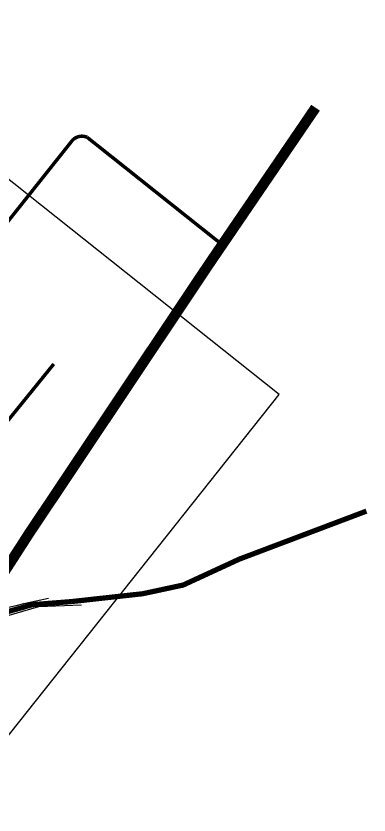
# Model space of a CAD drawing. Header units: metres. Extents: x -664657 to -643449, y -1076720 to -1062383.
# Drawn here: x -663314.9 to -663111.8, y -1063916.5 to -1063457.2 of the extents above; entities that cross this region are included whole.
import ezdxf

# ---------------------------------------------------------------- set-up
doc = ezdxf.new("R2010")
doc.units = ezdxf.units.M
doc.header["$LTSCALE"] = 0.1
doc.linetypes.add('DASHED', pattern=[19.05, 12.7, -6.35])
doc.linetypes.add('EVENDASH', pattern=[6.35, 3.175, -3.175])
doc.layers.add('AA_THER_DOPRAVA', color=142, linetype='Continuous')
doc.layers.add('AA_THER_KOMUNIKACE', color=201, linetype='Continuous')
doc.layers.add('FLOATING-WINDOWS', color=2, linetype='Continuous', plot=False)

msp = doc.modelspace()

# ---------------------------------------------------------------- linework, layer by layer
at = {"layer": 'AA_THER_DOPRAVA', "color": 136, "linetype": 'EVENDASH', "ltscale": 5}
for points, const_width in [([(-663142.526, -1063509.965), (-663203.573, -1063599.512), (-663307.74, -1063755.345), (-663333.226, -1063794.914), (-663367.04, -1063841.022), (-663410.17, -1063895.596), (-663424.757, -1063912.496), (-663445.115, -1063931.015), (-663538.752, -1064012.011)], 6), ([(-663293.104, -1063657.269), (-663364.48, -1063745.314), (-663376.774, -1063760.777)], 2), ([(-663283.133, -1063793.866), (-663242.039, -1063789.349), (-663218.685, -1063784.338), (-663186.41, -1063769.46), (-663113.286, -1063741.846)], 3), ([(-663283.133, -1063793.866), (-663305.479, -1063795.624), (-663325.581, -1063801.349), (-663337.51, -1063800.756)], 3)]:
    msp.add_lwpolyline(points, dxfattribs=dict(at, const_width=const_width))
at = {"layer": 'AA_THER_DOPRAVA', "linetype": 'DASHED', "ltscale": 2, "const_width": 2}
msp.add_lwpolyline([(-663335.542, -1063595.554), (-663282.733, -1063529.135, -0.3443945), (-663273.863, -1063527.004), (-663197.57, -1063587.663)], format="xyb", dxfattribs=at)
at = {"layer": 'AA_THER_KOMUNIKACE'}
for p, q in [((-663310.368, -1063795.037), (-663296.082, -1063791.818)), ((-663323.431, -1063802.912), (-663301.743, -1063796.662)), ((-663322.51, -1063797.821), (-663314.806, -1063796.037)), ((-663314.806, -1063796.037), (-663310.368, -1063795.037)), ((-663301.743, -1063796.662), (-663277.118, -1063795.787))]:
    msp.add_line(p, q, dxfattribs=at)
at = {"layer": 'FLOATING-WINDOWS', "linetype": 'ByBlock', "lineweight": -3}
msp.add_lwpolyline([(-663677.088, -1063645.855), (-663348.335, -1063907.239), (-663163.5, -1063674.763), (-663492.253, -1063413.38)], close=True, dxfattribs=at)

doc.saveas('drawing.dxf')
